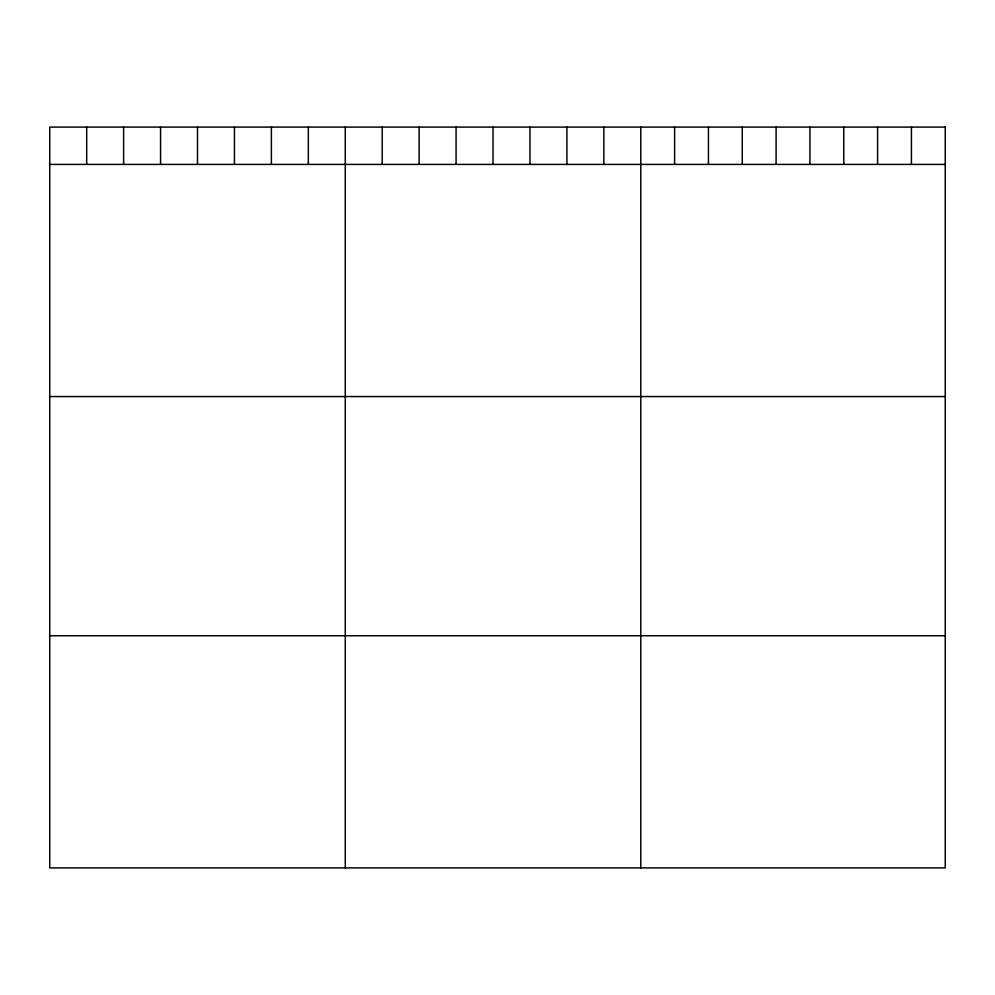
<?xml version="1.0" encoding="UTF-8"?>
<svg xmlns="http://www.w3.org/2000/svg" width="995" height="995" viewBox="0 0 995 995"><rect width="100%" height="100%" fill="white"/><g stroke="black" fill="none" stroke-linecap="round" stroke-linejoin="round"><path stroke-width="1.49" d="M49.75 164.411L945.25 164.411M49.75 396.557L945.25 396.557M49.75 635.755L945.25 635.755M911.42 127.099L911.42 164.411M877.59 127.099L877.59 164.411M843.76 127.099L843.76 164.411M809.93 127.099L809.93 164.411M776.1 127.099L776.1 164.411M742.27 127.099L742.27 164.411M708.44 127.099L708.44 164.411M674.61 127.099L674.61 164.411M640.78 127.099L640.78 867.901M603.841 127.099L603.841 164.411M566.901 127.099L566.901 164.411M529.962 127.099L529.962 164.411M493.022 127.099L493.022 164.411M456.083 127.099L456.083 164.411M419.144 127.099L419.144 164.411M382.204 127.099L382.204 164.411M345.265 127.099L345.265 867.901M308.326 127.099L308.326 164.411M271.386 127.099L271.386 164.411M234.447 127.099L234.447 164.411M197.507 127.099L197.507 164.411M160.568 127.099L160.568 164.411M123.629 127.099L123.629 164.411M86.689 127.099L86.689 164.411M945.25 127.099L49.75 127.099L49.75 867.901L945.25 867.901L945.25 127.099"/></g></svg>
